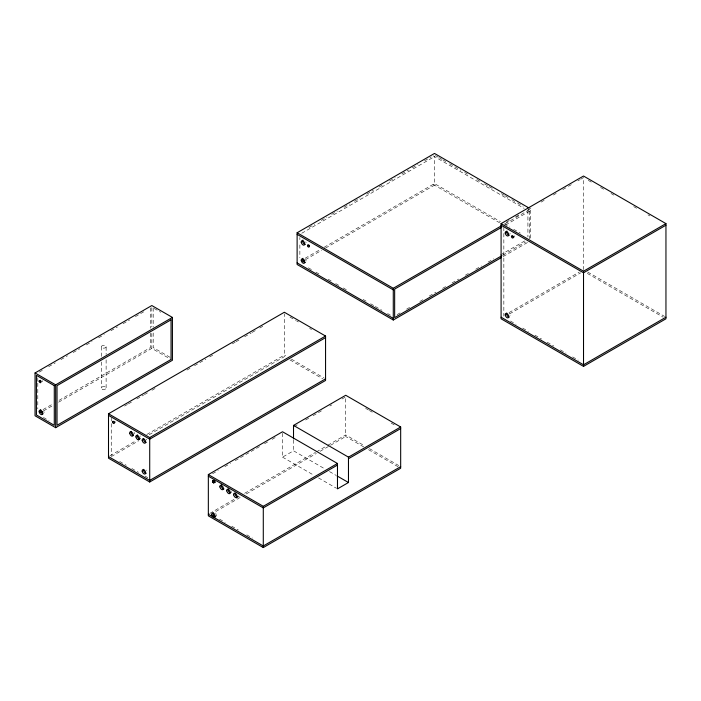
<?xml version="1.0" encoding="UTF-8"?>
<svg xmlns="http://www.w3.org/2000/svg" width="701" height="701" viewBox="0 0 701 701"><rect width="100%" height="100%" fill="white"/><g stroke="black" fill="none" stroke-linecap="round" stroke-linejoin="round"><path stroke-width="0.53" stroke-dasharray="3.5 2.63" d="M39.247 372.117L43.024 369.935M48.676 366.676L55.274 362.864M60.926 359.604L67.524 355.793M73.176 352.533L79.774 348.721M86.372 344.91L92.024 341.65M98.622 337.838L104.274 334.579M110.872 330.767L117.47 326.955M123.122 323.696L129.72 319.884M135.372 316.624L143.854 311.726M308.922 227.527L314.609 224.241M321.242 220.412L326.929 217.126M331.669 214.392L337.365 211.106M343.998 207.277L349.685 203.991M354.426 201.257L360.112 197.971M366.754 194.142L373.388 190.304M379.075 187.018L382.869 184.836M389.511 180.998L395.198 177.712M401.831 173.883L408.473 170.054M412.258 167.863L417.954 164.577M424.587 160.748L431.22 156.919M301.754 233.249L434.497 156.612M43.024 409.594L52.444 404.153M59.042 400.35L150.452 347.573L150.452 332.572M305.128 258.275L320.296 249.512M324.09 247.322L434.497 183.583L500.488 221.682M43.523 410.891L52.943 405.458M58.595 402.19L151.819 348.371L171.491 359.727M305.548 259.615L321.75 250.257M325.536 248.075L434.497 185.169L434.497 156.086M124.576 406.081L127.407 404.442M128.353 403.899L133.085 401.174M136.861 398.983L143.486 395.162M144.432 394.619L148.209 392.437M151.994 390.255L155.771 388.074M186.974 370.058L190.751 367.876M194.536 365.694L205.884 359.14M209.66 356.958L213.446 354.776M232.346 343.858L235.185 342.219M236.132 341.676L238.971 340.038M244.64 336.76L251.256 332.94M252.202 332.397L255.988 330.215M259.764 328.033L263.55 325.842M506.236 222.235L510.013 220.061M515.664 216.793L519.432 214.62M527.914 209.722L532.629 206.997M541.111 202.098L544.879 199.925M553.361 195.027L556.191 193.397M562.789 189.585L567.503 186.869M568.441 186.317L571.271 184.687M577.869 180.876L579.753 179.789M580.691 179.246L583.521 177.616L583.521 269.622M505.079 223.733L530.657 208.959L530.657 239.102M505.587 225.03L530.657 210.545L528.773 209.459M109.873 455.816L136.362 440.526M146.763 434.515L284.352 355.083L285.719 355.871M111.336 456.553L138.754 440.727M149.155 434.725L284.352 356.669L284.352 313.838M397.073 314.644L400.867 312.453M406.554 309.167L410.348 306.977M419.829 301.5L423.623 299.318M429.31 296.032L435.943 292.203M442.585 288.365L446.371 286.174M452.066 282.897L458.699 279.059M465.341 275.23L469.127 273.04M475.769 269.21L481.456 265.924M488.089 262.095L493.784 258.809M500.418 254.98L525.067 240.741M502.74 255.225L525.496 242.082M503.187 256.548L528.764 241.784M212.552 473.745L218.221 470.467M224.846 466.647L230.515 463.37M235.247 460.645L260.772 445.897M264.557 443.715L268.343 441.534M272.119 439.352L275.905 437.17M294.446 426.462L297.242 424.85M305.636 420.004L309.36 417.849M313.093 415.693L321.479 410.856M329.873 406.01L331.739 404.933M341.992 399.009L345.716 396.862L345.716 436.521L363.723 446.914M509.031 312.628L579.333 272.041M509.618 313.873L580.682 272.847M282.521 433.341L282.521 457.14L293.517 450.796L324.782 468.846M209.713 513.456L235.212 498.726M236.158 498.183L239.935 496.001M244.658 493.276L315.494 452.382M316.44 451.838L326.832 445.836M327.77 445.293L345.716 434.927L364.669 445.871M215.917 511.458L241.503 496.685M246.235 493.951L316.344 453.477M320.138 451.286L329.61 445.818M330.557 445.266L345.716 436.521M588.262 180.35L592.047 182.54M600.573 187.465L604.367 189.647M611 193.476L613.839 195.123M633.739 206.602L636.578 208.25M647.952 214.813L649.845 215.908M435.435 155.569L438.265 157.208M439.212 157.751L442.033 159.381M442.979 159.924L445.81 161.563M449.578 163.736L460.89 170.273M464.667 172.446L467.488 174.076M476.917 179.526L480.693 181.699M484.461 183.872L488.238 186.054M489.175 186.597L492.952 188.779M501.434 193.678L504.264 195.307M505.202 195.851L508.032 197.48M511.8 199.662L516.514 202.387M517.461 202.931L523.121 206.19M433.122 155.824L524.138 208.372M504.264 223.864L509.916 227.124M513.693 229.306L520.291 233.118M587.71 272.041L664.574 316.414M433.122 184.372L499.603 222.76M587.315 273.399L663.111 317.159M510.442 321.023L516.094 324.283M522.692 328.094L528.344 331.363M534.942 335.166L541.54 338.977M547.201 342.246L553.79 346.049M560.388 349.86L566.049 353.129M572.647 356.932L578.299 360.2M308.352 267.8L312.129 269.981M315.906 272.154L319.682 274.336M328.173 279.243L331.941 281.416M335.718 283.598L339.494 285.78M343.271 287.953L347.048 290.135M363.083 299.397L366.86 301.579M370.636 303.752L374.404 305.934M375.35 306.477L381.957 310.298M387.618 313.566L390.448 315.196M289.969 317.08L295.585 320.331M296.523 320.865L298.398 321.952M309.64 328.436L311.516 329.523M291.353 359.122L324.186 378.084M289.969 359.911L322.749 378.838M365.615 408.35L368.454 409.989M369.401 410.532L372.249 412.179M391.193 423.115L394.987 425.305M154.132 308.458L160.713 312.26M369.401 448.605L398.773 465.56M368.454 449.648L399.719 467.698M170.115 357.344L153.195 347.573L153.195 332.572M329.514 471.58L336.147 475.409M282.521 457.14L313.794 475.19M318.526 477.924L336.533 488.317M43.436 417.454L49.079 420.714M119.696 461.477L126.259 465.271M131.893 468.522L138.456 472.316M145.028 476.102L147.841 477.732M219.527 519.117L225.17 522.376M231.751 526.179L238.331 529.982M246.796 534.863L252.439 538.123M529.29 211.343L529.29 238.839M527.914 210.545L527.914 236.991M503.844 227.369L503.844 316.125M299.862 237.516L299.862 239.628M299.862 244.921L299.862 257.609M293.517 439.974L293.517 450.796M153.195 307.914L153.195 327.209M151.819 307.678L151.819 326.955M151.819 333.378L151.819 348.371M150.452 307.914L150.452 328.278M111.249 417.533L111.249 455.519M106.123 346.776A2.383 1.376 0 0 1 102.548 347.968A2.383 1.376 0 0 1 102.548 345.584A2.383 1.376 0 0 1 106.123 346.776L106.123 354.382M106.123 359.806L106.123 388.021M101.356 346.776L101.356 356.546M101.356 361.979L101.356 388.021M37.801 377.76L37.801 382.045M37.801 383.114L37.801 408.841M305.802 241.836A2.471 1.428 60 0 1 306.065 242.712M305.802 260.036A2.471 1.428 60 0 1 306.083 261.052M43.786 411.461A2.471 1.428 60 0 1 44.014 412.731M42.06 380.512A1.236 0.71 60 0 1 42.06 381.843M146.36 439.22A2.471 1.428 60 0 1 146.746 439.921M140.218 435.891A2.471 1.428 60 0 1 140.445 436.311M115.656 421.704A1.236 0.71 60 0 1 115.656 422.475M146.36 470.064A2.471 1.428 60 0 1 146.614 470.476M134.066 432.429A2.471 1.428 60 0 1 134.548 433.735M509.101 313.461A2.471 1.428 60 0 1 509.303 313.706M509.986 315.126A2.471 1.428 60 0 1 510.039 315.415M509.986 233.275A2.471 1.428 60 0 1 510.074 233.976M514.35 235.843A1.236 0.71 60 0 1 514.35 237.166M238.463 496.001A2.471 1.428 60 0 1 238.358 496.317M231.619 491.524A2.471 1.428 60 0 1 231.33 492.61M215.601 513.027A2.471 1.428 60 0 1 215.978 513.544M216.443 514.552A2.471 1.428 60 0 1 216.443 516.094M102.372 389.213A2.471 1.428 0 0 0 106.201 388.117A2.471 1.428 0 0 0 102.653 386.75A2.471 1.428 0 0 0 102.372 389.213"/><path stroke-width="1.05" d="M212.464 481.175C212.578 479.87 214.155 481.017 214.155 481.832C214.471 484.522 210.3 480.36 213.831 480.378L212.464 481.307M35.05 372.958L151.819 305.54L172.428 317.43L172.428 360.261L55.659 427.68L35.05 415.781L35.05 372.958L55.659 384.849L172.428 317.43M501.285 257.644L393.279 320.006L297.119 264.487L297.119 232.758L434.497 153.44L528.773 207.873M40.702 412.521L42.586 411.434M302.709 261.254L304.602 260.159M108.506 413.774L284.352 312.252L325.562 336.042L325.562 380.459L149.716 481.99L108.506 458.191L108.506 413.774L149.716 437.573L325.562 336.042M501.092 223.619L583.521 176.03L665.95 223.619L665.95 318.797L583.521 366.386L501.092 318.797L501.092 223.619L583.521 271.208L665.95 223.619M297.119 232.758L393.279 288.277L501.285 225.915M501.793 227.212L394.654 289.075L394.654 317.623L501.793 255.769M137.808 439.606L139.175 438.817M138.255 439.431L140.147 438.335M325.562 337.637L149.716 439.159L108.506 415.36M325.562 378.873L149.716 480.404L108.506 456.605M293.517 425.411L345.716 395.276L400.674 426.997L400.674 468.242L263.287 547.56L208.337 515.831L208.337 474.586L282.521 431.755L337.479 463.484L337.479 488.869L348.467 482.516L348.467 457.14L293.517 425.411L293.517 438.896M212.508 481.526L213.84 480.518M212.526 481.596L213.849 480.588M212.578 481.745L213.884 480.728M212.64 481.894L213.928 480.877M212.718 482.034L214.015 481.096M212.754 482.104C213.639 480.167 216.364 482.735 213.393 482.717M212.806 482.165L214.226 481.438M212.894 482.297L214.322 481.561M212.999 482.411L214.427 481.675M213.104 482.516L214.541 481.771M213.279 482.647L214.708 481.894M213.612 482.796L215.093 482.008M213.814 482.796L215.189 481.999M665.95 225.205L583.521 272.794L501.092 225.205M213.454 517.198L214.83 516.409L213.122 515.419M208.337 474.586L263.287 506.315L337.479 463.484M348.467 457.14L400.674 426.997M337.479 465.07L263.287 507.901L208.337 476.172M348.467 458.726L400.674 428.583M400.674 466.656L263.287 545.974L208.337 514.245M665.95 317.211L583.521 364.8L501.092 317.211M297.119 234.344L393.279 289.863M297.119 262.893L393.279 318.42M337.093 475.953L348.467 482.516M583.521 271.208L583.521 366.386M393.279 288.277L393.279 320.006M263.287 506.315L263.287 547.56M149.716 437.573L149.716 481.99M55.659 384.849L55.659 427.68M305.321 244.351A2.471 1.428 60 0 1 303.077 242.756A2.471 1.428 60 0 1 302.963 240.093M305.321 262.551A2.471 1.428 60 0 1 303.077 260.956A2.471 1.428 60 0 1 302.963 258.292M309.491 246.06A1.236 0.71 60 0 1 308.869 244.991M43.147 413.844A2.471 1.428 60 0 1 41.044 412.311A2.471 1.428 60 0 1 40.763 409.717M41.017 381.475A1.236 0.71 60 0 1 40.527 380.292M146.167 442.454A2.471 1.428 60 0 1 144.152 441.06A2.471 1.428 60 0 1 143.687 438.502M139.841 438.992A2.471 1.428 60 0 1 137.834 437.45A2.471 1.428 60 0 1 137.501 434.944M114.631 422.466A1.236 0.71 60 0 1 114.07 421.616M146.167 473.298A2.471 1.428 60 0 1 144.152 471.896A2.471 1.428 60 0 1 143.687 469.346M133.505 435.391A2.471 1.428 60 0 1 131.604 433.858A2.471 1.428 60 0 1 131.227 431.439M509.303 317.054A2.471 1.428 60 0 1 507.182 315.678A2.471 1.428 60 0 1 506.762 313.032M509.303 235.203A2.471 1.428 60 0 1 507.095 233.678A2.471 1.428 60 0 1 506.884 231.006M513.465 236.964A1.236 0.71 60 0 1 512.843 235.904M230.331 492.856A2.471 1.428 60 0 1 228.57 491.226A2.471 1.428 60 0 1 228.263 488.947M215.601 516.646A2.471 1.428 60 0 1 213.674 515.244A2.471 1.428 60 0 1 213.174 512.79M223.978 488.921A2.471 1.428 60 0 1 221.779 487.397A2.471 1.428 60 0 1 221.56 484.724M237.306 496.851A2.471 1.428 60 0 1 235.554 495.397A2.471 1.428 60 0 1 235.063 493.118M171.053 319.814L57.026 385.646L57.026 425.305L171.053 359.473L171.053 319.814M54.284 385.646L36.426 375.333L36.426 414.992L54.284 425.305L54.284 385.646M301.264 260.518A2.471 1.428 60 0 0 304.129 263.287A2.471 1.428 60 0 0 303.542 259.528A2.471 1.428 60 0 0 301.264 260.518M301.264 242.318A2.471 1.428 60 0 0 304.129 245.087A2.471 1.428 60 0 0 303.542 241.328A2.471 1.428 60 0 0 301.264 242.318M307.485 245.709A1.236 0.71 60 0 0 308.913 247.094A1.236 0.71 60 0 0 308.624 245.219A1.236 0.71 60 0 0 307.485 245.709M39.186 411.794A2.471 1.428 60 0 0 42.051 414.571A2.471 1.428 60 0 0 41.464 410.804A2.471 1.428 60 0 0 39.186 411.794M39.168 381.291A1.236 0.71 60 0 0 40.605 382.685A1.236 0.71 60 0 0 40.307 380.801A1.236 0.71 60 0 0 39.168 381.291M505.246 315.021A2.471 1.428 60 0 0 508.111 317.798A2.471 1.428 60 0 0 507.515 314.03A2.471 1.428 60 0 0 505.246 315.021M505.246 233.161A2.471 1.428 60 0 0 508.111 235.939A2.471 1.428 60 0 0 507.515 232.171A2.471 1.428 60 0 0 505.246 233.161M511.458 236.623A1.236 0.71 60 0 0 512.895 238.007A1.236 0.71 60 0 0 512.597 236.123A1.236 0.71 60 0 0 511.458 236.623M211.746 514.587A2.471 1.428 60 0 0 214.602 517.364A2.471 1.428 60 0 0 214.015 513.596A2.471 1.428 60 0 0 211.746 514.587M219.921 486.88A2.471 1.428 60 0 0 222.787 489.657A2.471 1.428 60 0 0 222.199 485.898A2.471 1.428 60 0 0 219.921 486.88M226.791 490.849A2.471 1.428 60 0 0 229.656 493.627A2.471 1.428 60 0 0 229.069 489.859A2.471 1.428 60 0 0 226.791 490.849M233.661 494.818A2.471 1.428 60 0 0 236.526 497.587A2.471 1.428 60 0 0 235.93 493.828A2.471 1.428 60 0 0 233.661 494.818M142.215 471.247A2.471 1.428 60 0 0 145.072 474.016A2.471 1.428 60 0 0 144.485 470.257A2.471 1.428 60 0 0 142.215 471.247M142.215 440.403A2.471 1.428 60 0 0 145.072 443.181A2.471 1.428 60 0 0 144.485 439.413A2.471 1.428 60 0 0 142.215 440.403M135.976 436.933A2.471 1.428 60 0 0 138.842 439.711A2.471 1.428 60 0 0 138.255 435.952A2.471 1.428 60 0 0 135.976 436.933M129.746 433.341A2.471 1.428 60 0 0 132.612 436.118A2.471 1.428 60 0 0 132.025 432.351A2.471 1.428 60 0 0 129.746 433.341M112.624 422.116A1.236 0.71 60 0 0 114.053 423.5A1.236 0.71 60 0 0 113.764 421.625A1.236 0.71 60 0 0 112.624 422.116"/></g></svg>
